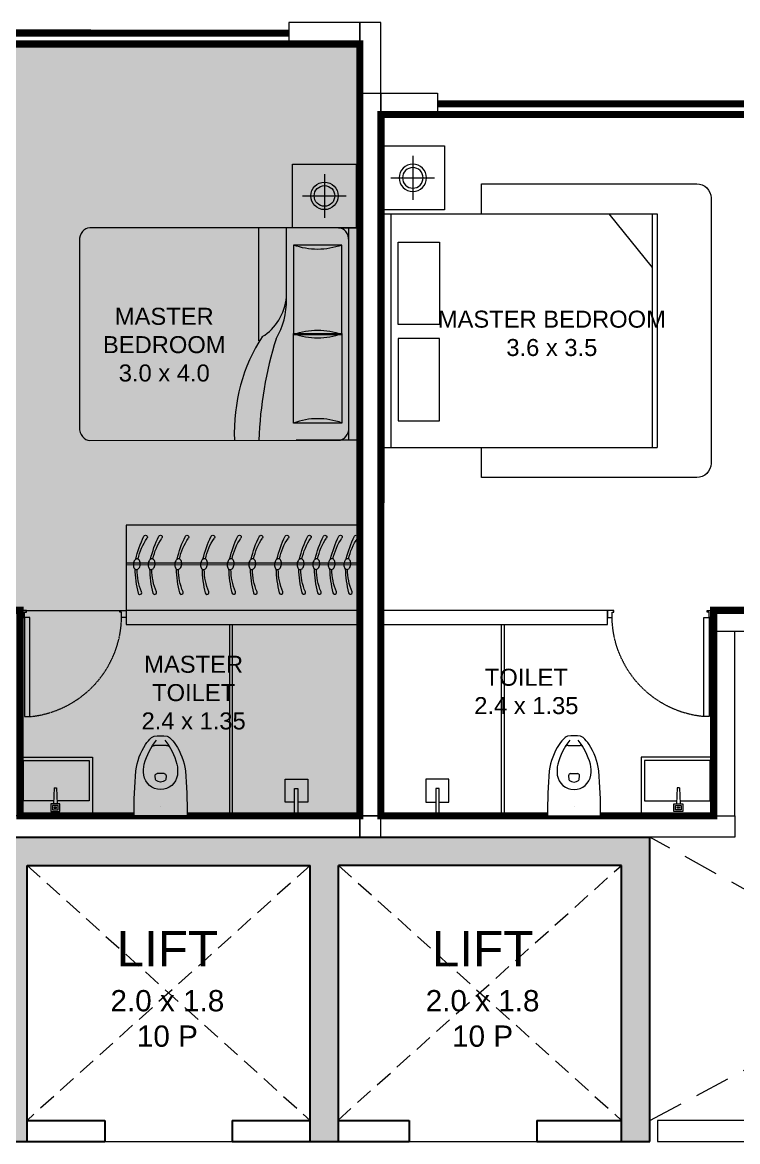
# Model space of a CAD drawing. Header units: inches. Extents: x 27644242 to 29761523, y -859349 to 216979.
# Drawn here: x 29071938 to 29076991, y -396043 to -388143 of the extents above; entities that cross this region are included whole.
import ezdxf

# ---------------------------------------------------------------- set-up
doc = ezdxf.new("R2010")
doc.units = ezdxf.units.IN
doc.header["$MEASUREMENT"] = 0
doc.set_wipeout_variables(frame=1)
for name, pattern in [('DASHED', [0.75, 0.5, -0.25]), ('DASHED2', [0.375, 0.25, -0.125]), ('HIDDEN', [0.375, 0.25, -0.125])]:
    doc.linetypes.add(name, pattern=pattern)
doc.layers.get('Defpoints').update_dxf_attribs({"color": 8})
for name, color, linetype, lineweight in [('AHC-A-COLUMN', 210, 'Continuous', 30), ('AHC-A-DUCT', 14, 'HIDDEN', 5), ('Columns', 1, 'Continuous', 25), ('DOOR', 4, 'Continuous', 0), ('FURN', 250, 'Continuous', 0), ('WALL', 7, 'Continuous', 20), ('WINDOW', 162, 'Continuous', 13)]:
    doc.layers.add(name, color=color, linetype=linetype, lineweight=lineweight)
doc.layers.add('BHK HATCH', color=8, linetype='Continuous', lineweight=5, transparency=0.85)
doc.layers.add('text', color=7, linetype='Continuous')
doc.styles.add('AMITS', font='arial.ttf')

# ---------------------------------------------------------------- blocks, each defined once
blk = doc.blocks.new('DOOR_750')
at = {"layer": 'DOOR'}
for points in [[(-70, 50), (-32.5, 50), (-32.5, 750), (-70, 750)], [(-750, 50), (-717.5, 50), (-717.5, 12.5), (-705, 12.5), (-705, 0), (-750, 0)], [(0, 50), (-32.5, 50), (-32.5, 12.5), (-45, 12.5), (-45, 0), (0, 0)]]:
    blk.add_lwpolyline(points, close=True, dxfattribs=at)
at = {"layer": 'DOOR', "linetype": 'DASHED', "ltscale": 10}
blk.add_arc((-2.4, 38), 715.2, 95.4221, 179.04025, dxfattribs=at)
blk = doc.blocks.new('A$C700F438C')
at = {"layer": 'FURN', "color": 8, "extrusion": (-6.65399e-08, 5.27913e-08, 1)}
for p, q in [((0.0734, 1.5, 0), (1.8303, 1.5001, 0)), ((1.98, 1.5001, 0), (1.53, 1.5001, 0)), ((1.98, 1.5001, 0), (1.53, 1.5001, 0)), ((1.98, 1.5001, 0), (1.53, 1.5001, 0)), ((1.9038, 1.5001, 0), (1.9039, 0.0001, 0)), ((0.0001, 0.0914, 0), (0, 1.4086, 0)), ((1.8548, 1.3782, 0), (1.5121, 1.3782, 0)), ((1.5121, 1.3782, 0), (1.5121, 0.7466, 0)), ((1.8548, 0.7466, 0), (1.8548, 1.3782, 0)), ((1.2673, 0.799, 0), (1.2673, 0.0001, 0)), ((1.5121, 0.122, 0), (1.5121, 0.7536, 0)), ((1.5121, 0.7536, 0), (1.8548, 0.7536, 0)), ((1.5121, 0.7466, 0), (1.8548, 0.7466, 0)), ((1.8548, 0.7536, 0), (1.8549, 0.122, 0)), ((1.4632, 0.503, 0), (1.4632, 0.0001, 0)), ((1.8549, 0.122, 0), (1.5121, 0.122, 0)), ((1.8304, 0.0001, 0), (0.0735, 0, 0)), ((1.9039, 0.0001, 0), (1.9801, 0.0001, 0))]:
    blk.add_line(p, q, dxfattribs=at)
at = {"layer": 'FURN', "linetype": 'Continuous', "lineweight": 0, "extrusion": (-6.65399e-08, 5.27913e-08, 1)}
blk.add_line((1.8304, 0.0001, 0), (1.9174, 0.0001, 0), dxfattribs=at)
at = {"layer": 'FURN', "color": 8, "extrusion": (6.65399e-08, -5.27913e-08, -1)}
for centre, major_axis, ratio, start_param, end_param in [((0.0735, 1.4086, 0), (0, -0.0914, 0), 0.803207, 1.570796, 3.141593), ((1.9589, 1.4544, 0), (0, -1.0771, 0), 0.803207, 0.880587, 1.613256), ((3.067, 1.6025, 0), (0.0001, -2.243, 0), 0.803207, 1.197175, 1.525138), ((1.8304, 1.4087, 0), (0, -0.0914, 0), 0.803207, 3.141593, 4.712389), ((1.6834, 2.1097, 0), (0, -0.762, 0), 0.803207, -0.283794, 0.283794), ((0.6693, 0.0845, 0), (-0.7051, -0.6147, 0), 0.604617, 2.952061, 3.536756), ((-0.0315, 0.1903, 0), (-1.467, -0.4936, 0), 0.581007, 3.019706, 3.343381), ((1.6835, 0.0151, 0), (0, -0.762, 0), 0.803207, 2.857799, 3.425387), ((0.0735, 0.0914, 0), (0, -0.0914, 0), 0.803207, 0, 1.570796), ((1.8304, 0.0915, 0), (0, -0.0914, 0), 0.803207, -1.570796, 0)]:
    blk.add_ellipse(centre, major_axis=major_axis, ratio=ratio, start_param=start_param, end_param=end_param, dxfattribs=at)
at = {"layer": 'FURN', "color": 8, "extrusion": (-6.65399e-08, 5.27913e-08, 1)}
for centre, start_param, end_param in [((1.6835, 1.4851, 0), -0.283794, 0.283794), ((1.6835, -0.6096, 0), 2.857799, 3.425387)]:
    blk.add_ellipse(centre, major_axis=(0, -0.762, 0), ratio=0.803207, start_param=start_param, end_param=end_param, dxfattribs=at)
blk = doc.blocks.new('BEDROOM')
at = {"layer": 'FURN', "linetype": 'Continuous', "extrusion": (-5.00305e-08, -8.66553e-08, 1)}
for p, q in [((1066.1, 501.3, 0), (1066.1, 192.6, 0)), ((911.7, 347, 0), (1220.4, 347, 0))]:
    blk.add_line(p, q, dxfattribs=at)
at = {"layer": 'FURN', "ltscale": 500}
blk.add_line((1314.6, 122.1, 0), (1315.2, -1377.9, 0), dxfattribs=at)
at = {"layer": 'FURN', "ltscale": 0.05, "extrusion": (-5.00305e-08, -8.66553e-08, 1), "elevation": 0}
blk.add_lwpolyline([(1291.1, 122), (841.1, 122), (841.1, 572), (1291.1, 572)], close=True, dxfattribs=at)
at = {"layer": 'FURN', "linetype": 'Continuous', "extrusion": (-5.00305e-08, -8.66553e-08, 1)}
for radius in [97, 72.8]:
    blk.add_circle((1066.1, 347, 0), radius, dxfattribs=at)
at = {"layer": 'FURN', "extrusion": (-3.01072e-07, 1.30707e-07, 1), "xscale": -1000.000000000015, "yscale": 1000.000000000015, "zscale": 1000.000000000007, "rotation": 180.0236273616612}
blk.add_blockref('A$C700F438C', (-665.5, 121.4, 0), dxfattribs=at)
blk = doc.blocks.new('wardrobe')
at = {"layer": 'FURN', "extrusion": (9.36485e-09, -6.40542e-09, 1)}
for p, q in [((-179339.9, 670701.1, 0), (-179339.7, 671301.6, 0)), ((-179339.7, 671301.6, 0), (-177689.7, 671300.9, 0)), ((-177689.9, 670700.4, 0), (-179339.9, 670701.1, 0))]:
    blk.add_line(p, q, dxfattribs=at)
at = {"layer": 'FURN'}
for p, q in [((-177689.9, 670700.4, 0), (-177689.7, 671300.9, 0)), ((-177689.8, 670981.3, 0), (-179338.9, 670981.7, 0)), ((-177689.8, 670969.3, 0), (-179338.9, 670969.7, 0))]:
    blk.add_line(p, q, dxfattribs=at)
at = {"layer": 'FURN', "extrusion": (9.36485e-09, -6.40542e-09, 1)}
for points in [[(-179278.7, 671008.7, -0.057952), (-179255.4, 671179.3, -1.08017), (-179230.5, 671170.8, 0.102886), (-179262.4, 671013.3, 0.821198)], [(-179174.2, 671008.7, -0.057952), (-179150.9, 671179.3, -1.08017), (-179126, 671170.8, 0.102886), (-179157.9, 671013.3, 0.821198)], [(-178986.2, 671008.6, -0.057952), (-178962.9, 671179.2, -1.08017), (-178938, 671170.7, 0.102886), (-178969.9, 671013.2, 0.821198)], [(-178803.9, 671008.5, -0.057952), (-178780.7, 671179.1, -1.08017), (-178755.7, 671170.6, 0.102886), (-178787.7, 671013.1, 0.821198)], [(-178615.7, 671008.4, -0.057952), (-178592.4, 671179, -1.08017), (-178567.5, 671170.5, 0.102886), (-178599.4, 671013, 0.821198)], [(-178463.4, 671008.3, -0.057952), (-178440.2, 671179, -1.08017), (-178415.2, 671170.5, 0.102886), (-178447.2, 671013, 0.821198)], [(-178281.2, 671008.3, -0.057952), (-178257.9, 671178.9, -1.08017), (-178233, 671170.4, 0.102886), (-178264.9, 671012.9, 0.821198)], [(-178121.8, 671008.2, -0.057952), (-178098.6, 671178.8, -1.08017), (-178073.6, 671170.3, 0.102886), (-178105.6, 671012.8, 0.821198)], [(-178011.2, 671008.1, -0.057952), (-177988, 671178.8, -1.08017), (-177963, 671170.3, 0.102886), (-177995, 671012.8, 0.821198)], [(-177902.4, 671008.1, -0.057952), (-177879.2, 671178.7, -1.08017), (-177854.3, 671170.2, 0.102886), (-177886.2, 671012.7, 0.821198)], [(-177791.8, 671008, -0.057952), (-177768.6, 671178.7, -1.08017), (-177743.7, 671170.2, 0.102886), (-177775.6, 671012.7, 0.821198)]]:
    blk.add_lwpolyline(points, format="xyb", dxfattribs=at)
for points in [[(-179268.3, 671013.8, -0.144333), (-179259.4, 671012.2, -0.107177), (-179250, 671004.5, -0.077818), (-179243.7, 670993.4, -0.065016), (-179240.2, 670978.5, -0.065016), (-179240.6, 670963.2, -0.077818), (-179244.5, 670951, -0.107177), (-179252.2, 670941.6, -0.144333), (-179260.5, 670938.2, -0.144333), (-179269.5, 670939.8, -0.107177), (-179278.8, 670947.5, -0.077818), (-179285.2, 670958.6, -0.065016), (-179288.7, 670973.5, -0.065016), (-179288.3, 670988.8, -0.077818), (-179284.4, 671001, -0.107177), (-179276.7, 671010.4, -0.144333)], [(-179163.8, 671013.8, -0.144333), (-179154.9, 671012.1, -0.107177), (-179145.5, 671004.5, -0.077818), (-179139.2, 670993.3, -0.065016), (-179135.7, 670978.5, -0.065016), (-179136.1, 670963.2, -0.077818), (-179140, 670951, -0.107177), (-179147.7, 670941.6, -0.144333), (-179156, 670938.1, -0.144333), (-179165, 670939.8, -0.107177), (-179174.3, 670947.4, -0.077818), (-179180.7, 670958.6, -0.065016), (-179184.2, 670973.5, -0.065016), (-179183.8, 670988.7, -0.077818), (-179179.9, 671000.9, -0.107177), (-179172.2, 671010.3, -0.144333)], [(-178975.8, 671013.7, -0.144333), (-178966.9, 671012, -0.107177), (-178957.5, 671004.4, -0.077818), (-178951.2, 670993.3, -0.065016), (-178947.7, 670978.4, -0.065016), (-178948.1, 670963.1, -0.077818), (-178952, 670950.9, -0.107177), (-178959.7, 670941.5, -0.144333), (-178968, 670938, -0.144333), (-178977, 670939.7, -0.107177), (-178986.3, 670947.4, -0.077818), (-178992.7, 670958.5, -0.065016), (-178996.2, 670973.4, -0.065016), (-178995.8, 670988.7, -0.077818), (-178991.9, 671000.9, -0.107177), (-178984.2, 671010.3, -0.144333)], [(-178793.6, 671013.6, -0.144333), (-178784.7, 671012, -0.107177), (-178775.3, 671004.3, -0.077818), (-178769, 670993.2, -0.065016), (-178765.4, 670978.3, -0.065016), (-178765.8, 670963, -0.077818), (-178769.8, 670950.8, -0.107177), (-178777.4, 670941.4, -0.144333), (-178785.8, 670938, -0.144333), (-178794.7, 670939.6, -0.107177), (-178804.1, 670947.3, -0.077818), (-178810.4, 670958.4, -0.065016), (-178814, 670973.3, -0.065016), (-178813.5, 670988.6, -0.077818), (-178809.6, 671000.8, -0.107177), (-178802, 671010.2, -0.144333)], [(-178605.3, 671013.5, -0.144333), (-178596.4, 671011.9, -0.107177), (-178587, 671004.2, -0.077818), (-178580.7, 670993.1, -0.065016), (-178577.2, 670978.2, -0.065016), (-178577.6, 670962.9, -0.077818), (-178581.5, 670950.7, -0.107177), (-178589.2, 670941.3, -0.144333), (-178597.5, 670937.9, -0.144333), (-178606.5, 670939.5, -0.107177), (-178615.8, 670947.2, -0.077818), (-178622.2, 670958.3, -0.065016), (-178625.7, 670973.2, -0.065016), (-178625.3, 670988.5, -0.077818), (-178621.4, 671000.7, -0.107177), (-178613.7, 671010.1, -0.144333)], [(-178453.1, 671013.5, -0.144333), (-178444.2, 671011.8, -0.107177), (-178434.8, 671004.2, -0.077818), (-178428.5, 670993, -0.065016), (-178424.9, 670978.1, -0.065016), (-178425.3, 670962.9, -0.077818), (-178429.3, 670950.7, -0.107177), (-178436.9, 670941.3, -0.144333), (-178445.3, 670937.8, -0.144333), (-178454.2, 670939.5, -0.107177), (-178463.6, 670947.1, -0.077818), (-178469.9, 670958.3, -0.065016), (-178473.5, 670973.1, -0.065016), (-178473, 670988.4, -0.077818), (-178469.1, 671000.6, -0.107177), (-178461.5, 671010, -0.144333)], [(-178270.8, 671013.4, -0.144333), (-178261.9, 671011.7, -0.107177), (-178252.5, 671004.1, -0.077818), (-178246.2, 670993, -0.065016), (-178242.7, 670978.1, -0.065016), (-178243.1, 670962.8, -0.077818), (-178247, 670950.6, -0.107177), (-178254.7, 670941.2, -0.144333), (-178263, 670937.7, -0.144333), (-178272, 670939.4, -0.107177), (-178281.3, 670947.1, -0.077818), (-178287.7, 670958.2, -0.065016), (-178291.2, 670973.1, -0.065016), (-178290.8, 670988.4, -0.077818), (-178286.9, 671000.5, -0.107177), (-178279.2, 671009.9, -0.144333)], [(-178111.5, 671013.3, -0.144333), (-178102.6, 671011.7, -0.107177), (-178093.2, 671004, -0.077818), (-178086.8, 670992.9, -0.065016), (-178083.3, 670978, -0.065016), (-178083.7, 670962.7, -0.077818), (-178087.7, 670950.5, -0.107177), (-178095.3, 670941.1, -0.144333), (-178103.7, 670937.7, -0.144333), (-178112.6, 670939.3, -0.107177), (-178122, 670947, -0.077818), (-178128.3, 670958.1, -0.065016), (-178131.8, 670973, -0.065016), (-178131.4, 670988.3, -0.077818), (-178127.5, 671000.5, -0.107177), (-178119.9, 671009.9, -0.144333)], [(-178000.9, 671013.3, -0.144333), (-177992, 671011.6, -0.107177), (-177982.6, 671004, -0.077818), (-177976.3, 670992.8, -0.065016), (-177972.7, 670977.9, -0.065016), (-177973.1, 670962.7, -0.077818), (-177977.1, 670950.5, -0.107177), (-177984.7, 670941.1, -0.144333), (-177993.1, 670937.6, -0.144333), (-178002, 670939.3, -0.107177), (-178011.4, 670946.9, -0.077818), (-178017.7, 670958.1, -0.065016), (-178021.3, 670972.9, -0.065016), (-178020.8, 670988.2, -0.077818), (-178016.9, 671000.4, -0.107177), (-178009.3, 671009.8, -0.144333)], [(-177892.1, 671013.2, -0.144333), (-177883.2, 671011.6, -0.107177), (-177873.8, 671003.9, -0.077818), (-177867.5, 670992.8, -0.065016), (-177863.9, 670977.9, -0.065016), (-177864.4, 670962.6, -0.077818), (-177868.3, 670950.4, -0.107177), (-177875.9, 670941, -0.144333), (-177884.3, 670937.6, -0.144333), (-177893.2, 670939.2, -0.107177), (-177902.6, 670946.9, -0.077818), (-177908.9, 670958, -0.065016), (-177912.5, 670972.9, -0.065016), (-177912.1, 670988.2, -0.077818), (-177908.1, 671000.4, -0.107177), (-177900.5, 671009.8, -0.144333)], [(-177781.5, 671013.2, -0.144333), (-177772.6, 671011.5, -0.107177), (-177763.2, 671003.9, -0.077818), (-177756.9, 670992.7, -0.065016), (-177753.4, 670977.9, -0.065016), (-177753.8, 670962.6, -0.077818), (-177757.7, 670950.4, -0.107177), (-177765.3, 670941, -0.144333), (-177773.7, 670937.5, -0.144333), (-177782.6, 670939.2, -0.107177), (-177792, 670946.8, -0.077818), (-177798.4, 670958, -0.065016), (-177801.9, 670972.9, -0.065016), (-177801.5, 670988.1, -0.077818), (-177797.5, 671000.3, -0.107177), (-177789.9, 671009.7, -0.144333)]]:
    blk.add_lwpolyline(points, format="xyb", close=True, dxfattribs=at)
for centre, radius, start, end in [((-178545.1, 671107.3, 0), 745.3, 192.88338, 206.15026), ((-178868.2, 671018.4, 0), 394.6, 191.48155, 214.97861), ((-178440.6, 671107.2, 0), 745.3, 192.88338, 206.15026), ((-178763.7, 671018.4, 0), 394.6, 191.48155, 214.97861), ((-178252.6, 671107.1, 0), 745.3, 192.88338, 206.15026), ((-178575.7, 671018.3, 0), 394.6, 191.48155, 214.97861), ((-178070.4, 671107.1, 0), 745.3, 192.88338, 206.15026), ((-178393.4, 671018.2, 0), 394.6, 191.48155, 214.97861), ((-177882.1, 671107, 0), 745.3, 192.88338, 206.15026), ((-178205.2, 671018.1, 0), 394.6, 191.48155, 214.97861), ((-177729.9, 671106.9, 0), 745.3, 192.88338, 206.15026), ((-178052.9, 671018.1, 0), 394.6, 191.48155, 214.97861), ((-177547.6, 671106.8, 0), 745.3, 192.88338, 206.15026), ((-177870.7, 671018, 0), 394.6, 191.48155, 214.97861), ((-177388.3, 671106.8, 0), 745.3, 192.88338, 206.15026), ((-177711.3, 671017.9, 0), 394.6, 191.48155, 214.97861), ((-177277.7, 671106.7, 0), 745.3, 192.88338, 206.15026), ((-177600.7, 671017.9, 0), 394.6, 191.48155, 214.97861), ((-177168.9, 671106.7, 0), 745.3, 192.88338, 206.15026), ((-177491.9, 671017.8, 0), 394.6, 191.48155, 214.97861), ((-177058.3, 671106.6, 0), 745.3, 192.88338, 206.15026), ((-177381.3, 671017.8, 0), 394.6, 191.48155, 214.97861), ((-179202.3, 670784.6, 0), 13.2, 206.15046, 34.97884), ((-179097.8, 670784.6, 0), 13.2, 206.15046, 34.97884), ((-178909.8, 670784.5, 0), 13.2, 206.15046, 34.97884), ((-178727.6, 670784.4, 0), 13.2, 206.15046, 34.97884), ((-178539.3, 670784.3, 0), 13.2, 206.15046, 34.97884), ((-178387.1, 670784.3, 0), 13.2, 206.15046, 34.97884), ((-178204.8, 670784.2, 0), 13.2, 206.15046, 34.97884), ((-178045.4, 670784.1, 0), 13.2, 206.15046, 34.97884), ((-177934.9, 670784.1, 0), 13.2, 206.15046, 34.97884), ((-177826.1, 670784, 0), 13.2, 206.15046, 34.97884), ((-177715.5, 670784, 0), 13.2, 206.15046, 34.97884)]:
    blk.add_arc(centre, radius, start, end, dxfattribs=at)
blk = doc.blocks.new('A$C3D5F2F58')
at = {"color": 0, "linetype": 'ByBlock'}
blk.add_wipeout([(187.5, 0), (-187.5, 0), (-185.4, -124.8), (-182.6, -194.2), (-178.7, -263.3), (-175.9, -302), (-169.5, -348.6), (-150.7, -414.8), (-143.6, -432.7), (-131.4, -459.4), (-111.6, -495.4), (-106, -504.2), (-86.3, -529.7), (-71.8, -545.1), (-63.8, -552.7), (-55.8, -558), (-40.6, -562), (-22.7, -564.1), (3.1, -565), (29.6, -563.4), (46.7, -561), (55.8, -558), (74.2, -542.7), (100.9, -511.4), (135.4, -451.2), (158.3, -392.2), (171.2, -340), (178.9, -260.4), (185.1, -136.1), (187.4, -46)], dxfattribs=at)
for p, q in [((-187.5, 0), (187.5, 0)), ((0, -62.5), (0, -62.5)), ((-38.3, -282.4), (-35.8, -255.2)), ((-24.2, -298), (24.2, -298)), ((35.8, -255.2), (38.3, -282.4)), ((-42.5, -496.8), (42.5, -496.8))]:
    blk.add_line(p, q, dxfattribs=at)
at = {"color": 0, "linetype": 'ByBlock', "extrusion": (0, 0, -1)}
for centre, major_axis, ratio, start_param, end_param in [((3903, 5.3), (4087.6, 164.4), 0.940247, 3.100232, 3.182953), ((-3903, 5.4), (-4087.6, 164.4), 0.940247, 3.100232, 3.182953), ((0, -305.1), (84.4, 84.4), 1, 4.07333, 6.922251), ((0, -292.3), (-38.2, 38.2), 1, 0.139988, 1.430816), ((86.9, -319.1), (146.6, 146.6), 1, 3.705861, 4.079165), ((-24.2, -283.7), (10, 10), 1, 2.356198, 4.018929), ((-27.3, -256), (6.03, 6.03), 1, 4.01894, 4.852375), ((24.2, -283.7), (-10, 10), 1, 2.264265, 3.926995), ((27.3, -256), (6.03, 6.03), 1, -0.139979, 0.693472), ((-86.9, -319.1), (-146.6, 146.6), 1, 2.204028, 2.577331), ((275.8, -257.5), (321.4, 321.4), 1, 3.353441, 3.79389), ((326.3, -245.8), (-323.4, 323.4), 1, 4.816657, 5.23508), ((-326.3, -245.8), (-323.4, 323.4), 1, 2.618909, 3.037332), ((-275.8, -257.5), (-321.4, 321.4), 1, 2.489302, 2.929752), ((119.3, -350.5), (192.8, 192.8), 1, 3.092098, 3.328462), ((-40.9, -527.4), (24.1, 24.1), 1, 2.528301, 3.092099), ((-42.5, -474.1), (16.1, 16.1), 1, 2.356198, 3.387836), ((42.5, -474.1), (16.1, 16.1), 1, 1.324559, 2.356198), ((40.9, -527.4), (24.1, 24.1), 1, 1.620298, 2.184095), ((-119.3, -350.5), (192.8, 192.8), 1, 1.383935, 1.620298), ((0, -292.3), (-192.8, 192.8), 1, 3.75489, 4.099099)]:
    blk.add_ellipse(centre, major_axis=major_axis, ratio=ratio, start_param=start_param, end_param=end_param, dxfattribs=at)
blk = doc.blocks.new('A$C3E645E75')
at = {"extrusion": (0, 0, -1), "zscale": -0.9999999999999998, "rotation": 179.9999999999989}
blk.add_blockref('A$C3D5F2F58', (0, 0), dxfattribs=at)
blk = doc.blocks.new('A$C3C731254-flat-1')
at = {"layer": 'FURN'}
for p, q in [((-77430.4, -2820), (-77430.7, -2801.7)), ((-77430.4, -2801.7), (-77317.9, -2797)), ((-77430.4, -2820), (-77317.9, -2824.7))]:
    blk.add_line(p, q, dxfattribs=at)
for points in [[(-77233.3, -3060.6), (-77647.7, -3060.6), (-77647.7, -2547.5), (-77233.3, -2547.5)], [(-77262.7, -2843), (-77262.7, -2778.3), (-77317.9, -2778.3), (-77317.9, -2843)], [(-77275, -2830.8), (-77275, -2790.5), (-77305.7, -2790.5), (-77305.7, -2830.8)], [(-77287.2, -2818.6), (-77287.2, -2802.7), (-77293.4, -2802.7), (-77293.4, -2818.6)]]:
    blk.add_lwpolyline(points, close=True, dxfattribs=at)
blk.add_lwpolyline([(-77338.5, -2823.8), (-77338.5, -3036.2), (-77623.2, -3036.2), (-77623.2, -2571.9), (-77338.5, -2571.9), (-77338.5, -2797.8)], dxfattribs=at)
blk = doc.blocks.new('A$C3A956F37-flat-1')
at = {"layer": 'FURN'}
blk.add_line((-168.3, 90.2), (0, 90.2), dxfattribs=at)
for points in [[(-97.1, 66.7), (-97.1, 0), (-258.5, 0), (-258.5, 161.4), (-97.1, 161.4), (-97.1, 90.2)], [(0, 67.1), (-191.4, 67.1), (-191.4, 90.2), (-168.3, 90.2)]]:
    blk.add_lwpolyline(points, dxfattribs=at)
blk = doc.blocks.new('A$C4D4B4B8A')
at = {"layer": 'Defpoints', "ltscale": 500}
blk.add_lwpolyline([(250, 150, 50, 50, 0), (4100, 150, 50, 50, 0), (4100, 2400, 50, 50, 0), (4250, 2400, 50, 50, 0), (4250, 2300, 50, 50, 0), (5550.3, 2300, 50, 50, 0), (5550.1, 3750, 50, 50, 0), (7350, 3750, 50, 50, 0), (7350, 2300, 50, 50, 0), (9750, 2300, 50, 50, 0), (9750, 7747.7, 50, 50, 0), (6450, 7747.8, 50, 50, 0), (6450, 7750.1, 50, 50, 0), (3450, 7750, 50, 50, 0), (3450, 7750, 50, 50, 0), (50, 7750, 50, 50, 0), (50, 150, 50, 50, 0), (1450, 150, 50, 50, 0)], format="xyseb", dxfattribs=at)
at = {"layer": 'FURN', "ltscale": 500}
for p, q in [((7350, 3750), (8100, 3750)), ((8830, 3650), (8830, 2300)), ((8850, 3650), (8850, 2300))]:
    blk.add_line(p, q, dxfattribs=at)
at = {"layer": 'WALL', "ltscale": 500}
for points in [[(9900, 7900.1), (9750, 7900.1), (9750, 2150), (9900, 2150)], [(9250, 7899.6), (9250, 7749.6), (9750, 7750), (9750, 7900)]]:
    blk.add_lwpolyline(points, close=True, dxfattribs=at)
blk.add_lwpolyline([(9750, 3750), (8100, 3750), (8100, 3650), (9750, 3650)], dxfattribs=at)
at = {"layer": 'WINDOW', "ltscale": 500, "const_width": 50}
blk.add_lwpolyline([(6900, 7825), (9250, 7824.6)], dxfattribs=at)
at = {"rotation": 269.9999999999912}
for name, p in [('A$C3C731254-flat-1', (10410.6, -74933.2)), ('A$C3A956F37-flat-1', (9222.3, 2300))]:
    blk.add_blockref(name, p, dxfattribs=at)
at = {"layer": 'DOOR', "rotation": 180}
blk.add_blockref('DOOR_750', (7350, 3750), dxfattribs=at)
at = {"layer": 'FURN', "ltscale": 500}
blk.add_blockref('BEDROOM', (8434.8, 6328.3, 0), dxfattribs=at)
at = {"layer": 'FURN', "xscale": -1, "rotation": 180}
blk.add_blockref('wardrobe', (187439.7, 675051.6, 0), dxfattribs=at)
at = {"layer": 'text', "ltscale": 100, "char_height": 120, "width": 1715.235, "attachment_point": 7, "style": 'AMITS'}
for s, insert in [('\\pxqc;MASTER \\PBEDROOM\\P3.0 x 4.0', (7511.5, 5363.7)), ('\\pxqc;MASTER\\PTOILET\\P2.4 x 1.35', (7719.1, 2907.5))]:
    blk.add_mtext(s, dxfattribs=dict(at, insert=insert))
at = {"layer": 'FURN', "extrusion": (0, 0, -1), "zscale": -1, "rotation": 359.9997802697439}
blk.add_blockref('A$C3E645E75', (-8343.5, 2300), dxfattribs=at)
at = {"layer": 'BHK HATCH', "ltscale": 500, "true_color": 0xff00ff}
h = blk.add_hatch(color=6, dxfattribs=at)
h.dxf.hatch_style = 1
edge = h.paths.add_edge_path()
edge.add_line((250, 150), (4100, 150))
edge.add_line((4100, 150), (4100, 2400))
edge.add_line((4100, 2400), (4250, 2400))
edge.add_line((4250, 2400), (4250, 2300))
edge.add_line((4250, 2300), (5550.3, 2300))
edge.add_line((5550.3, 2300), (5550.1, 3750))
edge.add_line((5550.1, 3750), (7350, 3750))
edge.add_line((7350, 3750), (7350, 2300))
edge.add_line((7350, 2300), (9750, 2300))
edge.add_line((9750, 2300), (9750, 7747.7))
edge.add_line((9750, 7747.7), (6450, 7747.8))
edge.add_line((6450, 7747.8), (6450, 7750.1))
edge.add_line((6450, 7750.1), (3450, 7750))
edge.add_line((3450, 7750), (3450, 7750))
edge.add_line((3450, 7750), (50, 7750))
edge.add_line((50, 7750), (50, 150))
edge.add_line((50, 150), (1450, 150))
at = {"layer": 'WALL', "ltscale": 500}
blk.add_lwpolyline([(7200.1, 2300), (7200.1, 2150), (9750, 2150), (9750, 2300)], close=True, dxfattribs=at)
blk = doc.blocks.new('FFFF')
at = {"layer": 'Columns', "ltscale": 500, "transparency": 33554610}
h = blk.add_hatch(color=256, dxfattribs=at)
h.dxf.hatch_style = 1
h.paths.add_polyline_path([(27448525.2, -46437.6), (27450525.2, -46437.6), (27450525.2, -48237.6), (27450525.2, -48387.6), (27450725.2, -48387.6), (27450725.2, -46237.6), (27446125.2, -46237.6), (27446125.2, -48387.6), (27446325.2, -48387.6), (27446325.2, -48237.6), (27446325.2, -46437.6), (27448325.2, -46437.6), (27448325.2, -48237.6), (27448325.2, -48387.6), (27448525.2, -48387.6), (27448525.2, -48237.6), (27448519.5, -48237.6), (27448525.2, -48232.4)])
at = {"color": 8, "ltscale": 500}
for p, q in [((27446325.2, -46437.6), (27448325.2, -48237.6)), ((27448325.2, -46437.6), (27446325.2, -48237.6)), ((27448519.5, -48237.6), (27450525.2, -46437.6)), ((27448525.2, -46437.6), (27450525.2, -48237.6))]:
    blk.add_line(p, q, dxfattribs=at)
at = {"layer": 'AHC-A-COLUMN', "ltscale": 500}
for p, q in [((27446125.2, -48387.6), (27446125.2, -46237.6)), ((27446125.2, -46237.6), (27450725.2, -46237.6)), ((27450725.2, -48387.6), (27450725.2, -46237.6)), ((27446325.2, -46437.6), (27448325.2, -46437.6)), ((27446325.2, -48387.6), (27446325.2, -46437.6)), ((27448325.2, -48387.6), (27448325.2, -46437.6)), ((27450525.2, -46437.6), (27448525.2, -46437.6)), ((27448525.2, -48387.6), (27448525.2, -46437.6)), ((27450525.2, -48387.6), (27450525.2, -46437.6)), ((27446325.2, -48237.6), (27446875.2, -48237.6)), ((27446875.2, -48237.6), (27446875.2, -48387.6)), ((27447775.2, -48237.6), (27447775.2, -48387.6)), ((27447775.2, -48237.6), (27448325.2, -48237.6)), ((27448519.5, -48237.6), (27449025.2, -48237.6)), ((27449025.2, -48237.6), (27449025.2, -48387.6)), ((27449925.2, -48237.6), (27449925.2, -48387.6)), ((27449925.2, -48237.6), (27450525.2, -48237.6)), ((27446125.2, -48387.6), (27446875.2, -48387.6)), ((27447775.2, -48387.6), (27449025.2, -48387.6)), ((27449925.2, -48387.6), (27450725.2, -48387.6))]:
    blk.add_line(p, q, dxfattribs=at)
at = {"layer": 'FURN', "ltscale": 500}
blk.add_line((27446875.2, -48387.6), (27449925.2, -48387.6), dxfattribs=at)
at = {"layer": 'text', "ltscale": 100, "char_height": 300, "width": 1823.983, "attachment_point": 1, "style": 'AMITS'}
for insert in [(27446404.4, -46901.2), (27448631.1, -46901.2)]:
    blk.add_mtext('\\pxqc;{\\H0.833333x;LIFT\\P\\H0.6x;2.0 x 1.8\\P10 P}', dxfattribs=dict(at, insert=insert))
blk = doc.blocks.new('edddew234')
at = {"layer": 'FURN', "linetype": 'Continuous', "extrusion": (5.00305e-08, 8.66553e-08, 1)}
for p, q in [((1390.9, 2058.4, 0), (1390.9, 1749.7, 0)), ((1545.3, 1904, 0), (1236.6, 1904, 0))]:
    blk.add_line(p, q, dxfattribs=at)
at = {"layer": 'FURN', "ltscale": 0.05, "extrusion": (5.00305e-08, 8.66553e-08, 1)}
for p, q in [((1615.9, 1650, 0), (-334.1, 1650, 0)), ((-334.1, 1650, 0), (-334.1, 0, 0)), ((5.5, 1650, 0), (-299.5, 1271.1, 0)), ((-299.5, 1650, 0), (-299.5, 0, 0)), ((1546.7, 1650, 0), (1546.7, 0, 0)), ((1615.9, 1650, 0), (1615.9, 0, 0)), ((1615.9, 0, 0), (-334.1, 0, 0))]:
    blk.add_line(p, q, dxfattribs=at)
blk.add_lwpolyline([(1165.9, 1679), (1615.9, 1679), (1615.9, 2129), (1165.9, 2129)], close=True, dxfattribs=at)
at = {"layer": 'FURN', "linetype": 'Continuous', "extrusion": (5.00305e-08, 8.66553e-08, 1)}
for points in [[(1494.4, 1449.2), (1203.1, 1449.2), (1203.1, 869.5), (1494.4, 869.5)], [(1494.4, 189.8), (1203.1, 189.8), (1203.1, 769.5), (1494.4, 769.5)]]:
    blk.add_lwpolyline(points, close=True, dxfattribs=at)
for radius in [97, 72.8]:
    blk.add_circle((1390.9, 1904), radius, dxfattribs=at)

msp = doc.modelspace()

# ---------------------------------------------------------------- linework, layer by layer
at = {"layer": 'AHC-A-DUCT', "linetype": 'DASHED2', "ltscale": 1000}
for p, q in [((29076371.1, -395892.7), (29080120.9, -393892.7)), ((29080120.9, -395967.7), (29076371.1, -393892.7))]:
    msp.add_line(p, q, dxfattribs=at)
at = {"layer": 'FURN', "ltscale": 500}
for p, q in [((29075321.3, -392392.8, 0), (29075321.3, -393742.9, 0)), ((29075341.3, -392392.8, 0), (29075341.3, -393742.9, 0))]:
    msp.add_line(p, q, dxfattribs=at)
at = {"layer": 'FURN', "ltscale": 1000, "elevation": 0}
msp.add_lwpolyline([(29075180.8, -389494), (29075180.8, -389282), (29076702.8, -389282, -0.414214), (29076802.8, -389382), (29076802.8, -391255.8, -0.414214), (29076702.8, -391355.8), (29075180.8, -391355.8), (29075180.8, -391144)], format="xyb", dxfattribs=at)
at = {"layer": 'WALL', "color": 7, "ltscale": 500}
msp.add_line((29074871.1, -388642.6), (29074871.1, -388792.6), dxfattribs=at)
at = {"layer": 'WALL', "ltscale": 500}
for p, q in [((29076821.3, -393742.7), (29076821.3, -392292.7, 0)), ((29076971.3, -393742.7), (29076971.3, -392442.7))]:
    msp.add_line(p, q, dxfattribs=at)
for points in [[(29079221.1, -392292.7), (29079221.1, -392442.7), (29076821.3, -392442.7), (29076821.3, -392292.7)], [(29076424.6, -396042.7), (29080120.9, -396042.7), (29080120.9, -395892.7), (29076424.6, -395892.7)]]:
    msp.add_lwpolyline(points, close=True, dxfattribs=at)
at = {"layer": 'WINDOW', "ltscale": 500, "const_width": 50}
msp.add_lwpolyline([(29074871.1, -388717.6), (29077742.7, -388717.9)], dxfattribs=at)

# ---------------------------------------------------------------- block references
at = {"color": 2, "ltscale": 500}
msp.add_blockref('A$C4D4B4B8A', (29064571.1, -396042.7), dxfattribs=at)
at = {"xscale": -1, "rotation": 90.00000000000875}
for name, p in [('A$C3C731254-flat-1', (29073760.7, -470976, 0)), ('A$C3A956F37-flat-1', (29074949.9, -393742.7))]:
    msp.add_blockref(name, p, dxfattribs=at)
at = {"layer": 'DOOR', "xscale": -1, "rotation": 180}
msp.add_blockref('DOOR_750', (29076821.3, -392292.7, 0), dxfattribs=at)

# ---------------------------------------------------------------- texts
at = {"layer": 'text', "ltscale": 100, "char_height": 120, "width": 1715.235, "style": 'AMITS'}
for s, insert, attachment_point in [('\\pxqc;MASTER BEDROOM\\P3.6 x 3.5', (29074820.5, -390177.4), 1), ('\\pxqc;TOILET\\P2.4 x 1.35', (29076355.7, -392705), 3)]:
    msp.add_mtext(s, dxfattribs=dict(at, insert=insert, attachment_point=attachment_point))

# ---------------------------------------------------------------- next in the draw order: linework, layer by layer
at = {"layer": 'Defpoints', "ltscale": 500}
msp.add_lwpolyline([(29081170.9, -395892.7, 50, 50, 0), (29081170.9, -393642.7, 50, 50, 0), (29081020.9, -393642.7, 50, 50, 0), (29081020.9, -393742.7, 50, 50, 0), (29079371.1, -393742.7, 50, 50, 0), (29079371.1, -392292.7, 50, 50, 0), (29076821.3, -392292.7, 50, 50, 0), (29076821.3, -393742.7, 50, 50, 0), (29074470.9, -393742.7, 50, 50, 0), (29074471.3, -388792.9, 50, 50, 0), (29078171.1, -388792.9, 50, 50, 0), (29078171.1, -388292.4, 50, 50, 0), (29081121.1, -388292.7, 50, 50, 0), (29081121.1, -388292.8, 50, 50, 0), (29085171.2, -388292.6, 50, 50, 0), (29085171.2, -388792.8, 50, 50, 0), (29088571.3, -388792.7, 50, 50, 0), (29088571.3, -392292.6, 50, 50, 0), (29087370.8, -392292.7, 50, 50, 0), (29087370.8, -393742.7, 50, 50, 0), (29085171.1, -393742.7, 50, 50, 0), (29085171.1, -395892.7, 50, 50, 0), (29081170.9, -395892.7, 50, 50, 0)], format="xyseb", dxfattribs=at)
at = {"layer": 'WALL', "color": 7, "ltscale": 500}
msp.add_lwpolyline([(29074321.1, -388642.5), (29074471.1, -388642.5), (29074471.1, -393742.7), (29074321.1, -393742.7)], close=True, dxfattribs=at)
msp.add_lwpolyline([(29074871.1, -388792.6), (29074471.1, -388792.5), (29074471.1, -388642.5), (29074871.1, -388642.6)], dxfattribs=at)
at = {"layer": 'WALL', "ltscale": 500, "elevation": 0}
msp.add_lwpolyline([(29074471, -392292.7), (29074471, -392392.7), (29076071.3, -392392.8), (29076071.3, -392292.8)], close=True, dxfattribs=at)
at = {"layer": 'WALL', "ltscale": 500}
msp.add_lwpolyline([(29074321.2, -393742.7), (29076971.3, -393742.7), (29076971.3, -393892.7), (29074321.2, -393892.7)], close=True, dxfattribs=at)

# ---------------------------------------------------------------- next in the draw order: block references
at = {"layer": 'AHC-A-DUCT', "ltscale": 500}
msp.add_blockref('FFFF', (1625645.9, -347655.1), dxfattribs=at)
at = {"layer": 'FURN', "ltscale": 500, "xscale": -1}
msp.add_blockref('edddew234', (29076087, -391144, 0), dxfattribs=at)

# ---------------------------------------------------------------- next in the draw order: block references
at = {"layer": 'FURN', "rotation": 359.999780269744}
msp.add_blockref('A$C3E645E75', (29075835, -393742.8, 0), dxfattribs=at)

doc.saveas('drawing.dxf')
